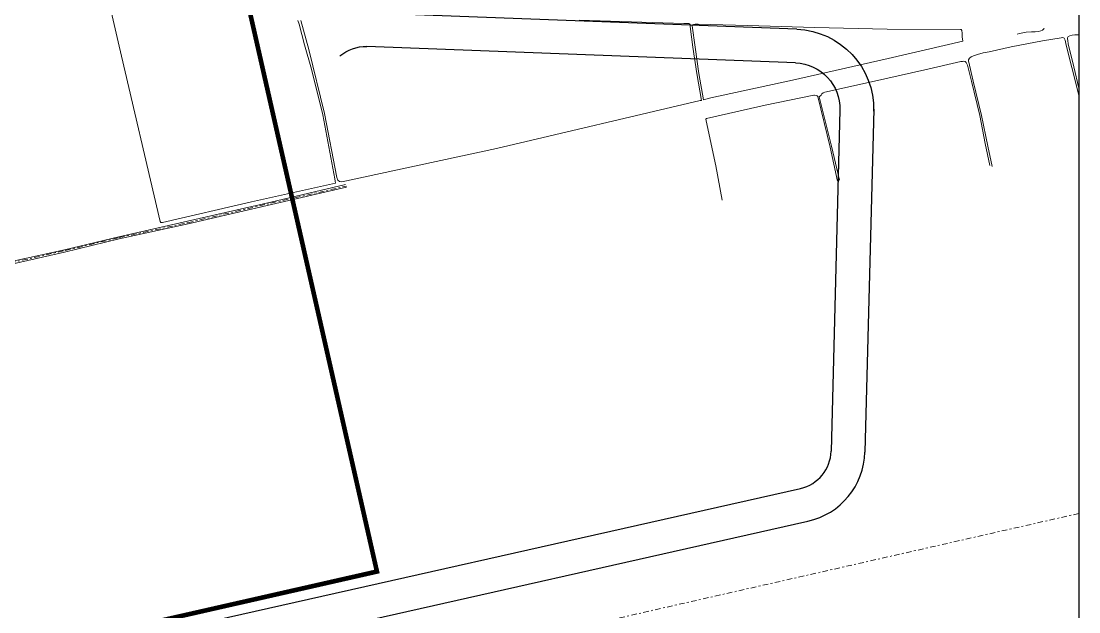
# Model space of a CAD drawing. Header units: metres. Extents: x -703672 to 3951284, y -4124475 to 4104628.
# Drawn here: x 328234 to 328463.3, y 4102977.5 to 4103105.7 of the extents above; entities that cross this region are included whole.
import ezdxf

# ---------------------------------------------------------------- set-up
doc = ezdxf.new("R2010")
doc.units = ezdxf.units.M
doc.header["$MEASUREMENT"] = 0
doc.linetypes.add('DGN Style 7', pattern=[2.656765, 1.195544, -0.531353, 0.398515, -0.531353])
for name, color, linetype, lineweight in [('0_거더제작장', 195, 'Continuous', 0), ('C-ANNO-TEXT', 7, 'Continuous', 25), ('C-PADS-OTLN', 9, 'Continuous', 30), ('C-PROP-BASE', 2, 'CONLMT', 0), ('V-DTCH-CNTR', 252, 'DGN Style 7', 0), ('V-DTCH-TOP~', 252, 'Continuous', 0), ('V-SITE-STRC', 253, 'Continuous', 0), ('V-SITE-WALK', 7, 'Continuous', 0)]:
    doc.layers.add(name, color=color, linetype=linetype, lineweight=lineweight)
doc.linetypes.add('CONLMT', pattern='A,0.10417,-0.009026,[2,dgnlstyle-tsaec.shx,S=4.1336e-05,R=0,X=0,Y=0],-0.009026', length=0.122222)

msp = doc.modelspace()

# ---------------------------------------------------------------- linework, layer by layer
at = {"layer": '0_거더제작장', "const_width": 1}
msp.add_lwpolyline([(328311.16684, 4102986.28468), (328170.74201, 4102954.39631), (328115.38025, 4103198.18941), (328255.80507, 4103230.07778)], close=True, dxfattribs=at)
at = {"layer": 'C-ANNO-TEXT', "color": 0, "lineweight": -2, "ltscale": 0.6}
msp.add_lwpolyline([(328463.34504, 4103313.93421), (328463.34504, 4102748.3794), (326761.1304, 4102748.3794), (326761.1304, 4104627.86256), (328463.34504, 4104627.86256), (328463.34504, 4103413.09209)], dxfattribs=at)
at = {"layer": 'C-PADS-OTLN'}
for p, q in [((328402.2151, 4103103.89886), (328315.70483, 4103107.19057)), ((328401.93754, 4103096.60414), (328308.98006, 4103100.14117)), ((328411.55398, 4103086.35313), (328409.64329, 4103012.38978)), ((328418.86261, 4103086.59297), (328416.94086, 4103012.20126)), ((328126.8688, 4102942.21846), (328403.01101, 4103004.31638)), ((328127.97314, 4102934.9845), (328404.61261, 4102997.19424))]:
    msp.add_line(p, q, dxfattribs=at)
at = {"layer": 'C-PADS-OTLN', "extrusion": (0, 0, -1)}
for centre, radius, start, end in [((-328401.55731, 4103086.61137), 17.3, 92.1790498, 181.4797846), ((-328308.65687, 4103091.64731), 8.5, 49.4886911, 92.1790498), ((-328401.55731, 4103086.61137), 10, 92.1790498, 181.4797846)]:
    msp.add_arc(centre, radius, start, end, dxfattribs=at)
at = {"layer": 'C-PADS-OTLN'}
for radius in [8.5, 15.8]:
    msp.add_arc((328401.14613, 4103012.60928), radius, 282.6736534, 358.5202154, dxfattribs=at)
at = {"layer": 'C-PROP-BASE', "linetype": 'DGN Style 7'}
msp.add_lwpolyline([(328463.34504, 4102998.87776), (328173.19616, 4102932.91681), (328179.22516, 4102911.87981), (328463.34504, 4102973.86269)], dxfattribs=at)
at = {"layer": 'V-DTCH-CNTR'}
msp.add_polyline3d([(328166.64269, 4103038.27261, 6.84698), (328183.4678, 4103042.2126, 6.92772), (328200.60902, 4103046.14464, 6.92392), (328215.9216, 4103049.50506, 6.94702), (328229.10167, 4103052.60479, 6.94022), (328243.57512, 4103055.91245, 6.94255), (328255.26941, 4103058.69903, 6.90408), (328270.1651, 4103061.94047, 6.90929), (328288.1811, 4103066.17335, 6.92364), (328304.53263, 4103069.8867, 6.99435)], dxfattribs=at)
at = {"layer": 'V-DTCH-TOP~'}
for points in [[(328151.20379, 4103035.12093, 7.47986), (328166.85271, 4103038.77672, 7.3856), (328183.50403, 4103042.61555, 7.42819), (328200.81028, 4103046.4488, 7.46335), (328215.80239, 4103049.78117, 7.48525), (328229.17486, 4103052.9166, 7.44064), (328243.44686, 4103056.05138, 7.44902), (328255.17323, 4103058.90889, 7.40454), (328270.09463, 4103062.26518, 7.4023), (328288.13056, 4103066.43194, 7.41111), (328304.37664, 4103070.25667, 7.43732)], [(328304.57777, 4103069.62294, 7.46537), (328288.31029, 4103065.86449, 7.39676), (328270.23579, 4103061.6979, 7.39685), (328255.30931, 4103058.45216, 7.36659), (328243.40633, 4103055.55496, 7.38621), (328229.05541, 4103052.2917, 7.43126), (328215.99601, 4103049.33759, 7.39114), (328200.65786, 4103045.81701, 7.40123), (328183.59725, 4103041.98207, 7.43522), (328166.62436, 4103038.03578, 7.35645), (328151.27287, 4103034.57427, 7.47797)]]:
    msp.add_polyline3d(points, dxfattribs=at)
at = {"layer": 'V-SITE-STRC', "flags": 128}
for points, elevation in [([(328463.34504, 4103089.49534), (328463.2537, 4103089.90532), (328461.8547, 4103095.62032), (328460.5927, 4103100.42932), (328460.3647, 4103101.52432), (328460.1837, 4103102.00432), (328459.8647, 4103102.08932), (328459.4767, 4103102.02132), (328455.4747, 4103101.40032), (328448.6897, 4103100.05532), (328443.9197, 4103099.01032), (328442.5707, 4103098.75332), (328441.3507, 4103098.44932), (328440.5087, 4103098.16632), (328439.9877, 4103097.92232), (328439.6497, 4103097.61432), (328439.4447, 4103097.27332), (328439.4117, 4103097.07732), (328440.4467, 4103092.65932), (328442.2577, 4103085.22532), (328443.6477, 4103078.51632), (328444.5357, 4103074.16232)], 2.86618), ([(328411.0217, 4103070.97832), (328409.4337, 4103078.29332), (328406.7747, 4103089.30532), (328406.5767, 4103089.48532), (328406.3667, 4103089.56632), (328406.0397, 4103089.59532), (328405.8707, 4103089.57832), (328395.3107, 4103087.40832), (328382.5857, 4103084.57932), (328382.4827, 4103084.43332), (328382.5257, 4103084.06732), (328384.6177, 4103074.30632), (328386.0367, 4103066.80032)], 2.76618)]:
    msp.add_lwpolyline(points, dxfattribs=dict(at, elevation=elevation))
at = {"layer": 'V-SITE-STRC'}
for points in [[(328250.0897, 4103122.88532, 3.36618), (328255.2557, 4103100.20332, 3.36618), (328264.1677, 4103062.18732, 3.36618), (328264.2977, 4103062.00532, 3.36618), (328264.6767, 4103062.01332, 3.36618), (328283.9947, 4103066.48632, 3.36618), (328302.1697, 4103070.54432, 3.36618)], [(328302.1697, 4103070.54432, 3.26618), (328302.1247, 4103070.93332, 3.26618), (328302.0457, 4103071.46432, 3.26618), (328299.4007, 4103085.32432, 3.26618), (328296.9447, 4103095.25832, 3.36618), (328295.4897, 4103100.54332, 3.36618), (328294.2837, 4103105.02832, 3.36618), (328294.0007, 4103105.76632, 3.36618)], [(328294.6787, 4103105.82132, 3.36618), (328296.3927, 4103099.50932, 3.36618), (328299.7677, 4103085.65932, 3.36618), (328302.4817, 4103071.75232, 3.36618), (328302.7107, 4103071.19432, 3.36618), (328303.0667, 4103070.91132, 3.36618), (328303.5867, 4103070.81032, 3.36618), (328337.0987, 4103078.01232, 3.36618), (328381.2087, 4103088.44432, 3.36618), (328381.5457, 4103088.48132, 3.46618)], [(328381.5457, 4103088.48132, 3.46618), (328380.5147, 4103094.28932, 3.36618), (328379.6797, 4103100.04032, 3.36618), (328379.1547, 4103103.90732, 3.36618), (328379.1107, 4103104.53532, 3.36618), (328379.0767, 4103104.91332, 3.36618), (328378.9657, 4103105.10732, 3.36618), (328378.7727, 4103105.17632, 3.36618), (328377.7247, 4103105.16932, 3.36618), (328354.9897, 4103105.85832, 3.36618)], [(328381.9537, 4103088.58832, 3.36618), (328380.9217, 4103094.28432, 3.36618), (328380.1537, 4103099.98132, 3.36618), (328379.5427, 4103104.62732, 3.46618), (328379.5827, 4103104.83632, 3.46618), (328379.8127, 4103104.95032, 3.46618), (328380.1927, 4103104.99432, 3.46618), (328380.7867, 4103105.01732, 3.46618), (328391.5747, 4103104.68432, 3.46618), (328406.0407, 4103104.29032, 3.46618), (328421.8057, 4103103.95332, 3.46618), (328437.6937, 4103103.84132, 3.46618), (328437.8477, 4103103.83732, 3.46618), (328437.9627, 4103103.59732, 3.46618), (328438.0147, 4103103.08032, 3.46618), (328438.0837, 4103102.23432, 3.46618), (328438.1657, 4103101.31032, 3.46618), (328422.0017, 4103097.57732, 3.36618), (328401.2447, 4103092.87432, 3.26618), (328383.5727, 4103088.99232, 3.26618), (328381.9537, 4103088.58832, 3.26618)], [(328463.34504, 4103102.67063, 2.86618), (328462.9867, 4103102.67432, 2.86618), (328462.4467, 4103102.66632, 2.86618), (328461.9077, 4103102.60532, 2.86618), (328461.3647, 4103102.46932, 2.86618), (328461.0527, 4103102.31432, 2.86618), (328460.9107, 4103102.07032, 2.86618), (328460.9187, 4103101.79632, 2.86618), (328460.9487, 4103101.43432, 2.96618), (328461.0527, 4103100.71932, 2.96618), (328462.2277, 4103095.72632, 2.96618), (328463.34504, 4103091.10725, 2.96618)], [(328444.0367, 4103074.37032, 2.86618), (328443.0237, 4103079.10732, 2.86618), (328441.8437, 4103085.19432, 2.86618), (328440.0757, 4103092.60932, 2.76618), (328439.1917, 4103096.12832, 2.86618), (328438.9487, 4103096.70532, 2.86618), (328438.6627, 4103096.92932, 2.86618), (328438.4017, 4103096.96032, 2.86618), (328438.1057, 4103096.92932, 2.86618), (328437.7387, 4103096.88632, 2.86618), (328429.9417, 4103095.10532, 2.76618), (328418.4197, 4103092.47032, 2.76618), (328408.3057, 4103090.25232, 2.76618), (328407.9267, 4103090.11332, 2.76618), (328407.5927, 4103089.87732, 2.76618), (328407.4697, 4103089.61832, 2.76618), (328407.0267, 4103089.22432, 2.76618), (328409.7087, 4103078.51232, 2.76618), (328411.4647, 4103071.17132, 2.76618)]]:
    msp.add_polyline3d(points, dxfattribs=at)
at = {"layer": 'V-SITE-WALK'}
msp.add_polyline3d([(328455.8387, 4103104.17032, 3.76618), (328455.7577, 4103103.97132, 3.76618), (328455.4877, 4103103.73732, 3.76618), (328455.0957, 4103103.56132, 3.76618), (328454.5927, 4103103.41832, 3.76618), (328453.8847, 4103103.34232, 3.76618), (328453.0547, 4103103.31732, 3.76618), (328451.9397, 4103103.25932, 3.76618), (328451.1737, 4103103.15032, 3.76618), (328450.4727, 4103102.98032, 3.76618), (328449.9517, 4103102.84132, 3.75518)], dxfattribs=at)

doc.saveas('drawing.dxf')
